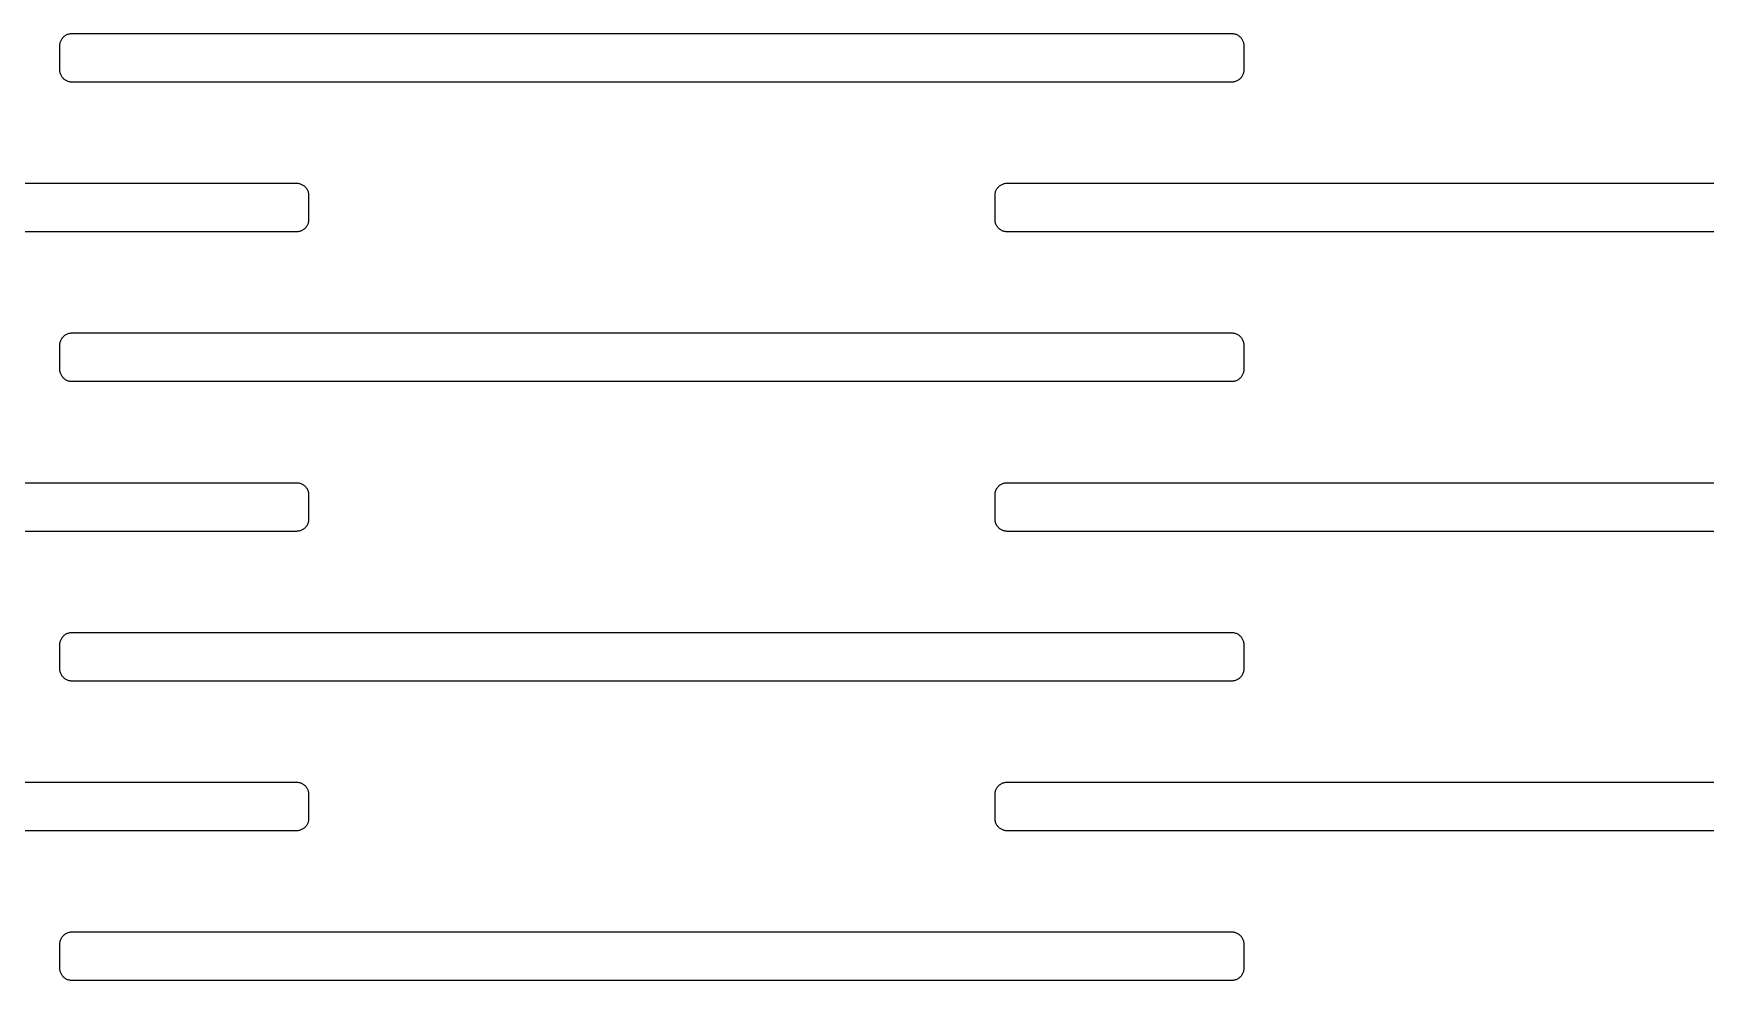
# Model space of a CAD drawing. Header units: metres. Extents: x -218 to 218, y -218 to 218.
# Drawn here: x 29.97 to 74.67, y -107.32 to -82.02 of the extents above; entities that cross this region are included whole.
import ezdxf

# ---------------------------------------------------------------- set-up
doc = ezdxf.new("R2010")
doc.units = ezdxf.units.M

msp = doc.modelspace()

# ---------------------------------------------------------------- linework, layer by layer
for p, q in [((30.688, -82.2664), (30.6937, -82.2468)), ((30.6937, -82.2468), (30.7006, -82.2276)), ((30.7006, -82.2276), (30.7087, -82.2088)), ((30.7087, -82.2088), (30.718, -82.1906)), ((30.718, -82.1906), (30.7284, -82.173)), ((30.7284, -82.173), (30.7399, -82.1562)), ((30.7399, -82.1562), (30.7524, -82.14)), ((30.7524, -82.14), (30.7659, -82.1247)), ((30.7659, -82.1247), (30.7803, -82.1103)), ((30.7803, -82.1103), (30.7956, -82.0968)), ((30.7956, -82.0968), (30.8118, -82.0843)), ((30.8118, -82.0843), (30.8286, -82.0728)), ((30.8286, -82.0728), (30.8462, -82.0624)), ((30.8462, -82.0624), (30.8644, -82.0531)), ((30.8644, -82.0531), (30.8831, -82.045)), ((30.8831, -82.045), (30.9024, -82.0381)), ((30.9024, -82.0381), (30.922, -82.0324)), ((30.922, -82.0324), (30.9419, -82.028)), ((30.9419, -82.028), (30.9621, -82.0248)), ((30.9621, -82.0248), (30.9824, -82.0228)), ((30.9824, -82.0228), (31.0028, -82.0222)), ((31.0028, -82.0222), (62.0028, -82.0222)), ((62.0028, -82.0222), (62.0232, -82.0228)), ((62.0232, -82.0228), (62.0435, -82.0248)), ((62.0435, -82.0248), (62.0637, -82.028)), ((62.0637, -82.028), (62.0836, -82.0324)), ((62.0836, -82.0324), (62.1032, -82.0381)), ((62.1032, -82.0381), (62.1224, -82.045)), ((62.1224, -82.045), (62.1412, -82.0531)), ((62.1412, -82.0531), (62.1594, -82.0624)), ((62.1594, -82.0624), (62.1769, -82.0728)), ((62.1769, -82.0728), (62.1938, -82.0843)), ((62.1938, -82.0843), (62.21, -82.0968)), ((62.21, -82.0968), (62.2253, -82.1103)), ((62.2253, -82.1103), (62.2397, -82.1247)), ((62.2397, -82.1247), (62.2532, -82.14)), ((62.2532, -82.14), (62.2657, -82.1562)), ((62.2657, -82.1562), (62.2772, -82.173)), ((62.2772, -82.173), (62.2876, -82.1906)), ((62.2876, -82.1906), (62.2969, -82.2088)), ((62.2969, -82.2088), (62.305, -82.2276)), ((62.305, -82.2276), (62.3119, -82.2468)), ((62.3119, -82.2468), (62.3176, -82.2664)), ((30.6778, -82.3472), (30.6784, -82.3268)), ((30.6778, -82.9972), (30.6778, -82.3472)), ((30.6784, -82.3268), (30.6804, -82.3065)), ((30.6804, -82.3065), (30.6835, -82.2863)), ((30.6835, -82.2863), (30.688, -82.2664)), ((62.3176, -82.2664), (62.322, -82.2863)), ((62.322, -82.2863), (62.3252, -82.3065)), ((62.3252, -82.3065), (62.3271, -82.3268)), ((62.3271, -82.3268), (62.3278, -82.3472)), ((62.3278, -82.3472), (62.3278, -82.9972)), ((30.6784, -83.0176), (30.6778, -82.9972)), ((30.6804, -83.0379), (30.6784, -83.0176)), ((30.6835, -83.0581), (30.6804, -83.0379)), ((30.688, -83.078), (30.6835, -83.0581)), ((30.6937, -83.0976), (30.688, -83.078)), ((30.7006, -83.1168), (30.6937, -83.0976)), ((30.7087, -83.1356), (30.7006, -83.1168)), ((30.718, -83.1538), (30.7087, -83.1356)), ((62.2969, -83.1356), (62.2876, -83.1538)), ((62.305, -83.1168), (62.2969, -83.1356)), ((62.3119, -83.0976), (62.305, -83.1168)), ((62.3176, -83.078), (62.3119, -83.0976)), ((62.322, -83.0581), (62.3176, -83.078)), ((62.3252, -83.0379), (62.322, -83.0581)), ((62.3271, -83.0176), (62.3252, -83.0379)), ((62.3278, -82.9972), (62.3271, -83.0176)), ((30.7284, -83.1713), (30.718, -83.1538)), ((30.7399, -83.1882), (30.7284, -83.1713)), ((30.7524, -83.2044), (30.7399, -83.1882)), ((30.7659, -83.2197), (30.7524, -83.2044)), ((30.7803, -83.2341), (30.7659, -83.2197)), ((30.7956, -83.2476), (30.7803, -83.2341)), ((30.8118, -83.2601), (30.7956, -83.2476)), ((30.8286, -83.2716), (30.8118, -83.2601)), ((30.8462, -83.282), (30.8286, -83.2716)), ((30.8644, -83.2913), (30.8462, -83.282)), ((30.8831, -83.2994), (30.8644, -83.2913)), ((30.9024, -83.3063), (30.8831, -83.2994)), ((30.922, -83.312), (30.9024, -83.3063)), ((30.9419, -83.3164), (30.922, -83.312)), ((30.9621, -83.3196), (30.9419, -83.3164)), ((30.9824, -83.3215), (30.9621, -83.3196)), ((31.0028, -83.3222), (30.9824, -83.3215)), ((62.0028, -83.3222), (31.0028, -83.3222)), ((62.0232, -83.3215), (62.0028, -83.3222)), ((62.0435, -83.3196), (62.0232, -83.3215)), ((62.0637, -83.3164), (62.0435, -83.3196)), ((62.0836, -83.312), (62.0637, -83.3164)), ((62.1032, -83.3063), (62.0836, -83.312)), ((62.1224, -83.2994), (62.1032, -83.3063)), ((62.1412, -83.2913), (62.1224, -83.2994)), ((62.1594, -83.282), (62.1412, -83.2913)), ((62.1769, -83.2716), (62.1594, -83.282)), ((62.1938, -83.2601), (62.1769, -83.2716)), ((62.21, -83.2476), (62.1938, -83.2601)), ((62.2253, -83.2341), (62.21, -83.2476)), ((62.2397, -83.2197), (62.2253, -83.2341)), ((62.2532, -83.2044), (62.2397, -83.2197)), ((62.2657, -83.1882), (62.2532, -83.2044)), ((62.2772, -83.1713), (62.2657, -83.1882)), ((62.2876, -83.1538), (62.2772, -83.1713)), ((6.00279, -86.0222), (37.0028, -86.0222)), ((37.0028, -86.0222), (37.0232, -86.0228)), ((37.0232, -86.0228), (37.0435, -86.0248)), ((37.0435, -86.0248), (37.0637, -86.028)), ((37.0637, -86.028), (37.0836, -86.0324)), ((37.0836, -86.0324), (37.1032, -86.0381)), ((37.1032, -86.0381), (37.1224, -86.045)), ((37.1224, -86.045), (37.1412, -86.0531)), ((37.1412, -86.0531), (37.1594, -86.0624)), ((37.1594, -86.0624), (37.1769, -86.0728)), ((37.1769, -86.0728), (37.1938, -86.0843)), ((37.1938, -86.0843), (37.21, -86.0968)), ((37.21, -86.0968), (37.2253, -86.1103)), ((37.2253, -86.1103), (37.2397, -86.1247)), ((37.2397, -86.1247), (37.2532, -86.14)), ((37.2532, -86.14), (37.2657, -86.1562)), ((37.2657, -86.1562), (37.2772, -86.173)), ((37.2772, -86.173), (37.2876, -86.1906)), ((37.2876, -86.1906), (37.2969, -86.2088)), ((37.2969, -86.2088), (37.305, -86.2276)), ((37.305, -86.2276), (37.3119, -86.2468)), ((37.3119, -86.2468), (37.3176, -86.2664)), ((37.3176, -86.2664), (37.322, -86.2863)), ((55.6835, -86.2863), (55.688, -86.2664)), ((55.688, -86.2664), (55.6937, -86.2468)), ((55.6937, -86.2468), (55.7006, -86.2276)), ((55.7006, -86.2276), (55.7087, -86.2088)), ((55.7087, -86.2088), (55.718, -86.1906)), ((55.718, -86.1906), (55.7284, -86.173)), ((55.7284, -86.173), (55.7399, -86.1562)), ((55.7399, -86.1562), (55.7524, -86.14)), ((55.7524, -86.14), (55.7659, -86.1247)), ((55.7659, -86.1247), (55.7803, -86.1103)), ((55.7803, -86.1103), (55.7956, -86.0968)), ((55.7956, -86.0968), (55.8118, -86.0843)), ((55.8118, -86.0843), (55.8286, -86.0728)), ((55.8286, -86.0728), (55.8462, -86.0624)), ((55.8462, -86.0624), (55.8644, -86.0531)), ((55.8644, -86.0531), (55.8831, -86.045)), ((55.8831, -86.045), (55.9024, -86.0381)), ((55.9024, -86.0381), (55.922, -86.0324)), ((55.922, -86.0324), (55.9419, -86.028)), ((55.9419, -86.028), (55.9621, -86.0248)), ((55.9621, -86.0248), (55.9824, -86.0228)), ((55.9824, -86.0228), (56.0028, -86.0222)), ((56.0028, -86.0222), (80.3653, -86.0222)), ((37.322, -86.2863), (37.3252, -86.3065)), ((37.3252, -86.3065), (37.3271, -86.3268)), ((37.3271, -86.3268), (37.3278, -86.3472)), ((37.3278, -86.3472), (37.3278, -86.9972)), ((55.6778, -86.3472), (55.6784, -86.3268)), ((55.6778, -86.9972), (55.6778, -86.3472)), ((55.6784, -86.3268), (55.6804, -86.3065)), ((55.6804, -86.3065), (55.6835, -86.2863)), ((37.2876, -87.1538), (37.2772, -87.1713)), ((37.2969, -87.1356), (37.2876, -87.1538)), ((37.305, -87.1168), (37.2969, -87.1356)), ((37.3119, -87.0976), (37.305, -87.1168)), ((37.3176, -87.078), (37.3119, -87.0976)), ((37.322, -87.0581), (37.3176, -87.078)), ((37.3252, -87.0379), (37.322, -87.0581)), ((37.3271, -87.0176), (37.3252, -87.0379)), ((37.3278, -86.9972), (37.3271, -87.0176)), ((55.6784, -87.0176), (55.6778, -86.9972)), ((55.6804, -87.0379), (55.6784, -87.0176)), ((55.6835, -87.0581), (55.6804, -87.0379)), ((55.688, -87.078), (55.6835, -87.0581)), ((55.6937, -87.0976), (55.688, -87.078)), ((55.7006, -87.1168), (55.6937, -87.0976)), ((55.7087, -87.1356), (55.7006, -87.1168)), ((55.718, -87.1538), (55.7087, -87.1356)), ((55.7284, -87.1713), (55.718, -87.1538)), ((37.0028, -87.3222), (6.00279, -87.3222)), ((37.0232, -87.3215), (37.0028, -87.3222)), ((37.0435, -87.3196), (37.0232, -87.3215)), ((37.0637, -87.3164), (37.0435, -87.3196)), ((37.0836, -87.312), (37.0637, -87.3164)), ((37.1032, -87.3063), (37.0836, -87.312)), ((37.1224, -87.2994), (37.1032, -87.3063)), ((37.1412, -87.2913), (37.1224, -87.2994)), ((37.1594, -87.282), (37.1412, -87.2913)), ((37.1769, -87.2716), (37.1594, -87.282)), ((37.1938, -87.2601), (37.1769, -87.2716)), ((37.21, -87.2476), (37.1938, -87.2601)), ((37.2253, -87.2341), (37.21, -87.2476)), ((37.2397, -87.2197), (37.2253, -87.2341)), ((37.2532, -87.2044), (37.2397, -87.2197)), ((37.2657, -87.1882), (37.2532, -87.2044)), ((37.2772, -87.1713), (37.2657, -87.1882)), ((55.7399, -87.1882), (55.7284, -87.1713)), ((55.7524, -87.2044), (55.7399, -87.1882)), ((55.7659, -87.2197), (55.7524, -87.2044)), ((55.7803, -87.2341), (55.7659, -87.2197)), ((55.7956, -87.2476), (55.7803, -87.2341)), ((55.8118, -87.2601), (55.7956, -87.2476)), ((55.8286, -87.2716), (55.8118, -87.2601)), ((55.8462, -87.282), (55.8286, -87.2716)), ((55.8644, -87.2913), (55.8462, -87.282)), ((55.8831, -87.2994), (55.8644, -87.2913)), ((55.9024, -87.3063), (55.8831, -87.2994)), ((55.922, -87.312), (55.9024, -87.3063)), ((55.9419, -87.3164), (55.922, -87.312)), ((55.9621, -87.3196), (55.9419, -87.3164)), ((55.9824, -87.3215), (55.9621, -87.3196)), ((56.0028, -87.3222), (55.9824, -87.3215)), ((81.6653, -87.3222), (56.0028, -87.3222)), ((30.6804, -90.3065), (30.6835, -90.2863)), ((30.6835, -90.2863), (30.688, -90.2664)), ((30.688, -90.2664), (30.6937, -90.2468)), ((30.6937, -90.2468), (30.7006, -90.2276)), ((30.7006, -90.2276), (30.7087, -90.2088)), ((30.7087, -90.2088), (30.718, -90.1906)), ((30.718, -90.1906), (30.7284, -90.173)), ((30.7284, -90.173), (30.7399, -90.1562)), ((30.7399, -90.1562), (30.7524, -90.14)), ((30.7524, -90.14), (30.7659, -90.1247)), ((30.7659, -90.1247), (30.7803, -90.1103)), ((30.7803, -90.1103), (30.7956, -90.0968)), ((30.7956, -90.0968), (30.8118, -90.0843)), ((30.8118, -90.0843), (30.8286, -90.0728)), ((30.8286, -90.0728), (30.8462, -90.0624)), ((30.8462, -90.0624), (30.8644, -90.0531)), ((30.8644, -90.0531), (30.8831, -90.045)), ((30.8831, -90.045), (30.9024, -90.0381)), ((30.9024, -90.0381), (30.922, -90.0324)), ((30.922, -90.0324), (30.9419, -90.028)), ((30.9419, -90.028), (30.9621, -90.0248)), ((30.9621, -90.0248), (30.9824, -90.0228)), ((30.9824, -90.0228), (31.0028, -90.0222)), ((31.0028, -90.0222), (62.0028, -90.0222)), ((62.0028, -90.0222), (62.0232, -90.0228)), ((62.0232, -90.0228), (62.0435, -90.0248)), ((62.0435, -90.0248), (62.0637, -90.028)), ((62.0637, -90.028), (62.0836, -90.0324)), ((62.0836, -90.0324), (62.1032, -90.0381)), ((62.1032, -90.0381), (62.1224, -90.045)), ((62.1224, -90.045), (62.1412, -90.0531)), ((62.1412, -90.0531), (62.1594, -90.0624)), ((62.1594, -90.0624), (62.1769, -90.0728)), ((62.1769, -90.0728), (62.1938, -90.0843)), ((62.1938, -90.0843), (62.21, -90.0968)), ((62.21, -90.0968), (62.2253, -90.1103)), ((62.2253, -90.1103), (62.2397, -90.1247)), ((62.2397, -90.1247), (62.2532, -90.14)), ((62.2532, -90.14), (62.2657, -90.1562)), ((62.2657, -90.1562), (62.2772, -90.173)), ((62.2772, -90.173), (62.2876, -90.1906)), ((62.2876, -90.1906), (62.2969, -90.2088)), ((62.2969, -90.2088), (62.305, -90.2276)), ((62.305, -90.2276), (62.3119, -90.2468)), ((62.3119, -90.2468), (62.3176, -90.2664)), ((62.3176, -90.2664), (62.322, -90.2863)), ((62.322, -90.2863), (62.3252, -90.3065)), ((30.6778, -90.3472), (30.6784, -90.3268)), ((30.6778, -90.9972), (30.6778, -90.3472)), ((30.6784, -90.3268), (30.6804, -90.3065)), ((62.3252, -90.3065), (62.3271, -90.3268)), ((62.3271, -90.3268), (62.3278, -90.3472)), ((62.3278, -90.3472), (62.3278, -90.9972)), ((30.6784, -91.0176), (30.6778, -90.9972)), ((30.6804, -91.0379), (30.6784, -91.0176)), ((30.6835, -91.0581), (30.6804, -91.0379)), ((30.688, -91.078), (30.6835, -91.0581)), ((30.6937, -91.0976), (30.688, -91.078)), ((30.7006, -91.1168), (30.6937, -91.0976)), ((30.7087, -91.1356), (30.7006, -91.1168)), ((30.718, -91.1538), (30.7087, -91.1356)), ((30.7284, -91.1713), (30.718, -91.1538)), ((30.7399, -91.1882), (30.7284, -91.1713)), ((30.7524, -91.2044), (30.7399, -91.1882)), ((62.2657, -91.1882), (62.2532, -91.2044)), ((62.2772, -91.1713), (62.2657, -91.1882)), ((62.2876, -91.1538), (62.2772, -91.1713)), ((62.2969, -91.1356), (62.2876, -91.1538)), ((62.305, -91.1168), (62.2969, -91.1356)), ((62.3119, -91.0976), (62.305, -91.1168)), ((62.3176, -91.078), (62.3119, -91.0976)), ((62.322, -91.0581), (62.3176, -91.078)), ((62.3252, -91.0379), (62.322, -91.0581)), ((62.3271, -91.0176), (62.3252, -91.0379)), ((62.3278, -90.9972), (62.3271, -91.0176)), ((30.7659, -91.2197), (30.7524, -91.2044)), ((30.7803, -91.2341), (30.7659, -91.2197)), ((30.7956, -91.2476), (30.7803, -91.2341)), ((30.8118, -91.2601), (30.7956, -91.2476)), ((30.8286, -91.2716), (30.8118, -91.2601)), ((30.8462, -91.282), (30.8286, -91.2716)), ((30.8644, -91.2913), (30.8462, -91.282)), ((30.8831, -91.2994), (30.8644, -91.2913)), ((30.9024, -91.3063), (30.8831, -91.2994)), ((30.922, -91.312), (30.9024, -91.3063)), ((30.9419, -91.3164), (30.922, -91.312)), ((30.9621, -91.3196), (30.9419, -91.3164)), ((30.9824, -91.3215), (30.9621, -91.3196)), ((31.0028, -91.3222), (30.9824, -91.3215)), ((62.0028, -91.3222), (31.0028, -91.3222)), ((62.0232, -91.3215), (62.0028, -91.3222)), ((62.0435, -91.3196), (62.0232, -91.3215)), ((62.0637, -91.3164), (62.0435, -91.3196)), ((62.0836, -91.312), (62.0637, -91.3164)), ((62.1032, -91.3063), (62.0836, -91.312)), ((62.1224, -91.2994), (62.1032, -91.3063)), ((62.1412, -91.2913), (62.1224, -91.2994)), ((62.1594, -91.282), (62.1412, -91.2913)), ((62.1769, -91.2716), (62.1594, -91.282)), ((62.1938, -91.2601), (62.1769, -91.2716)), ((62.21, -91.2476), (62.1938, -91.2601)), ((62.2253, -91.2341), (62.21, -91.2476)), ((62.2397, -91.2197), (62.2253, -91.2341)), ((62.2532, -91.2044), (62.2397, -91.2197)), ((6.00279, -94.0222), (37.0028, -94.0222)), ((37.0028, -94.0222), (37.0232, -94.0228)), ((37.0232, -94.0228), (37.0435, -94.0248)), ((37.0435, -94.0248), (37.0637, -94.028)), ((37.0637, -94.028), (37.0836, -94.0324)), ((37.0836, -94.0324), (37.1032, -94.0381)), ((37.1032, -94.0381), (37.1224, -94.045)), ((37.1224, -94.045), (37.1412, -94.0531)), ((37.1412, -94.0531), (37.1594, -94.0624)), ((37.1594, -94.0624), (37.1769, -94.0728)), ((37.1769, -94.0728), (37.1938, -94.0843)), ((37.1938, -94.0843), (37.21, -94.0968)), ((37.21, -94.0968), (37.2253, -94.1103)), ((37.2253, -94.1103), (37.2397, -94.1247)), ((37.2397, -94.1247), (37.2532, -94.14)), ((37.2532, -94.14), (37.2657, -94.1562)), ((37.2657, -94.1562), (37.2772, -94.173)), ((37.2772, -94.173), (37.2876, -94.1906)), ((37.2876, -94.1906), (37.2969, -94.2088)), ((37.2969, -94.2088), (37.305, -94.2276)), ((37.305, -94.2276), (37.3119, -94.2468)), ((37.3119, -94.2468), (37.3176, -94.2664)), ((37.3176, -94.2664), (37.322, -94.2863)), ((37.322, -94.2863), (37.3252, -94.3065)), ((37.3252, -94.3065), (37.3271, -94.3268)), ((55.6784, -94.3268), (55.6804, -94.3065)), ((55.6804, -94.3065), (55.6835, -94.2863)), ((55.6835, -94.2863), (55.688, -94.2664)), ((55.688, -94.2664), (55.6937, -94.2468)), ((55.6937, -94.2468), (55.7006, -94.2276)), ((55.7006, -94.2276), (55.7087, -94.2088)), ((55.7087, -94.2088), (55.718, -94.1906)), ((55.718, -94.1906), (55.7284, -94.173)), ((55.7284, -94.173), (55.7399, -94.1562)), ((55.7399, -94.1562), (55.7524, -94.14)), ((55.7524, -94.14), (55.7659, -94.1247)), ((55.7659, -94.1247), (55.7803, -94.1103)), ((55.7803, -94.1103), (55.7956, -94.0968)), ((55.7956, -94.0968), (55.8118, -94.0843)), ((55.8118, -94.0843), (55.8286, -94.0728)), ((55.8286, -94.0728), (55.8462, -94.0624)), ((55.8462, -94.0624), (55.8644, -94.0531)), ((55.8644, -94.0531), (55.8831, -94.045)), ((55.8831, -94.045), (55.9024, -94.0381)), ((55.9024, -94.0381), (55.922, -94.0324)), ((55.922, -94.0324), (55.9419, -94.028)), ((55.9419, -94.028), (55.9621, -94.0248)), ((55.9621, -94.0248), (55.9824, -94.0228)), ((55.9824, -94.0228), (56.0028, -94.0222)), ((56.0028, -94.0222), (87.0028, -94.0222)), ((37.3271, -94.3268), (37.3278, -94.3472)), ((37.3278, -94.3472), (37.3278, -94.9972)), ((55.6778, -94.3472), (55.6784, -94.3268)), ((55.6778, -94.9972), (55.6778, -94.3472)), ((37.2532, -95.2044), (37.2397, -95.2197)), ((37.2657, -95.1882), (37.2532, -95.2044)), ((37.2772, -95.1713), (37.2657, -95.1882)), ((37.2876, -95.1538), (37.2772, -95.1713)), ((37.2969, -95.1356), (37.2876, -95.1538)), ((37.305, -95.1168), (37.2969, -95.1356)), ((37.3119, -95.0976), (37.305, -95.1168)), ((37.3176, -95.078), (37.3119, -95.0976)), ((37.322, -95.0581), (37.3176, -95.078)), ((37.3252, -95.0379), (37.322, -95.0581)), ((37.3271, -95.0176), (37.3252, -95.0379)), ((37.3278, -94.9972), (37.3271, -95.0176)), ((55.6784, -95.0176), (55.6778, -94.9972)), ((55.6804, -95.0379), (55.6784, -95.0176)), ((55.6835, -95.0581), (55.6804, -95.0379)), ((55.688, -95.078), (55.6835, -95.0581)), ((55.6937, -95.0976), (55.688, -95.078)), ((55.7006, -95.1168), (55.6937, -95.0976)), ((55.7087, -95.1356), (55.7006, -95.1168)), ((55.718, -95.1538), (55.7087, -95.1356)), ((55.7284, -95.1713), (55.718, -95.1538)), ((55.7399, -95.1882), (55.7284, -95.1713)), ((55.7524, -95.2044), (55.7399, -95.1882)), ((55.7659, -95.2197), (55.7524, -95.2044)), ((37.0028, -95.3222), (6.00279, -95.3222)), ((37.0232, -95.3215), (37.0028, -95.3222)), ((37.0435, -95.3196), (37.0232, -95.3215)), ((37.0637, -95.3164), (37.0435, -95.3196)), ((37.0836, -95.312), (37.0637, -95.3164)), ((37.1032, -95.3063), (37.0836, -95.312)), ((37.1224, -95.2994), (37.1032, -95.3063)), ((37.1412, -95.2913), (37.1224, -95.2994)), ((37.1594, -95.282), (37.1412, -95.2913)), ((37.1769, -95.2716), (37.1594, -95.282)), ((37.1938, -95.2601), (37.1769, -95.2716)), ((37.21, -95.2476), (37.1938, -95.2601)), ((37.2253, -95.2341), (37.21, -95.2476)), ((37.2397, -95.2197), (37.2253, -95.2341)), ((55.7803, -95.2341), (55.7659, -95.2197)), ((55.7956, -95.2476), (55.7803, -95.2341)), ((55.8118, -95.2601), (55.7956, -95.2476)), ((55.8286, -95.2716), (55.8118, -95.2601)), ((55.8462, -95.282), (55.8286, -95.2716)), ((55.8644, -95.2913), (55.8462, -95.282)), ((55.8831, -95.2994), (55.8644, -95.2913)), ((55.9024, -95.3063), (55.8831, -95.2994)), ((55.922, -95.312), (55.9024, -95.3063)), ((55.9419, -95.3164), (55.922, -95.312)), ((55.9621, -95.3196), (55.9419, -95.3164)), ((55.9824, -95.3215), (55.9621, -95.3196)), ((56.0028, -95.3222), (55.9824, -95.3215)), ((87.0028, -95.3222), (56.0028, -95.3222)), ((30.6778, -98.3472), (30.6784, -98.3268)), ((30.6784, -98.3268), (30.6804, -98.3065)), ((30.6804, -98.3065), (30.6835, -98.2863)), ((30.6835, -98.2863), (30.688, -98.2664)), ((30.688, -98.2664), (30.6937, -98.2468)), ((30.6937, -98.2468), (30.7006, -98.2276)), ((30.7006, -98.2276), (30.7087, -98.2088)), ((30.7087, -98.2088), (30.718, -98.1906)), ((30.718, -98.1906), (30.7284, -98.173)), ((30.7284, -98.173), (30.7399, -98.1562)), ((30.7399, -98.1562), (30.7524, -98.14)), ((30.7524, -98.14), (30.7659, -98.1247)), ((30.7659, -98.1247), (30.7803, -98.1103)), ((30.7803, -98.1103), (30.7956, -98.0968)), ((30.7956, -98.0968), (30.8118, -98.0843)), ((30.8118, -98.0843), (30.8286, -98.0728)), ((30.8286, -98.0728), (30.8462, -98.0624)), ((30.8462, -98.0624), (30.8644, -98.0531)), ((30.8644, -98.0531), (30.8831, -98.045)), ((30.8831, -98.045), (30.9024, -98.0381)), ((30.9024, -98.0381), (30.922, -98.0324)), ((30.922, -98.0324), (30.9419, -98.028)), ((30.9419, -98.028), (30.9621, -98.0248)), ((30.9621, -98.0248), (30.9824, -98.0228)), ((30.9824, -98.0228), (31.0028, -98.0222)), ((31.0028, -98.0222), (62.0028, -98.0222)), ((62.0028, -98.0222), (62.0232, -98.0228)), ((62.0232, -98.0228), (62.0435, -98.0248)), ((62.0435, -98.0248), (62.0637, -98.028)), ((62.0637, -98.028), (62.0836, -98.0324)), ((62.0836, -98.0324), (62.1032, -98.0381)), ((62.1032, -98.0381), (62.1224, -98.045)), ((62.1224, -98.045), (62.1412, -98.0531)), ((62.1412, -98.0531), (62.1594, -98.0624)), ((62.1594, -98.0624), (62.1769, -98.0728)), ((62.1769, -98.0728), (62.1938, -98.0843)), ((62.1938, -98.0843), (62.21, -98.0968)), ((62.21, -98.0968), (62.2253, -98.1103)), ((62.2253, -98.1103), (62.2397, -98.1247)), ((62.2397, -98.1247), (62.2532, -98.14)), ((62.2532, -98.14), (62.2657, -98.1562)), ((62.2657, -98.1562), (62.2772, -98.173)), ((62.2772, -98.173), (62.2876, -98.1906)), ((62.2876, -98.1906), (62.2969, -98.2088)), ((62.2969, -98.2088), (62.305, -98.2276)), ((62.305, -98.2276), (62.3119, -98.2468)), ((62.3119, -98.2468), (62.3176, -98.2664)), ((62.3176, -98.2664), (62.322, -98.2863)), ((62.322, -98.2863), (62.3252, -98.3065)), ((62.3252, -98.3065), (62.3271, -98.3268)), ((62.3271, -98.3268), (62.3278, -98.3472)), ((30.6778, -98.9972), (30.6778, -98.3472)), ((62.3278, -98.3472), (62.3278, -98.9972)), ((30.6784, -99.0176), (30.6778, -98.9972)), ((30.6804, -99.0379), (30.6784, -99.0176)), ((30.6835, -99.0581), (30.6804, -99.0379)), ((30.688, -99.078), (30.6835, -99.0581)), ((30.6937, -99.0976), (30.688, -99.078)), ((30.7006, -99.1168), (30.6937, -99.0976)), ((30.7087, -99.1356), (30.7006, -99.1168)), ((30.718, -99.1538), (30.7087, -99.1356)), ((30.7284, -99.1713), (30.718, -99.1538)), ((30.7399, -99.1882), (30.7284, -99.1713)), ((30.7524, -99.2044), (30.7399, -99.1882)), ((30.7659, -99.2197), (30.7524, -99.2044)), ((30.7803, -99.2341), (30.7659, -99.2197)), ((30.7956, -99.2476), (30.7803, -99.2341)), ((62.2253, -99.2341), (62.21, -99.2476)), ((62.2397, -99.2197), (62.2253, -99.2341)), ((62.2532, -99.2044), (62.2397, -99.2197)), ((62.2657, -99.1882), (62.2532, -99.2044)), ((62.2772, -99.1713), (62.2657, -99.1882)), ((62.2876, -99.1538), (62.2772, -99.1713)), ((62.2969, -99.1356), (62.2876, -99.1538)), ((62.305, -99.1168), (62.2969, -99.1356)), ((62.3119, -99.0976), (62.305, -99.1168)), ((62.3176, -99.078), (62.3119, -99.0976)), ((62.322, -99.0581), (62.3176, -99.078)), ((62.3252, -99.0379), (62.322, -99.0581)), ((62.3271, -99.0176), (62.3252, -99.0379)), ((62.3278, -98.9972), (62.3271, -99.0176)), ((30.8118, -99.2601), (30.7956, -99.2476)), ((30.8286, -99.2716), (30.8118, -99.2601)), ((30.8462, -99.282), (30.8286, -99.2716)), ((30.8644, -99.2913), (30.8462, -99.282)), ((30.8831, -99.2994), (30.8644, -99.2913)), ((30.9024, -99.3063), (30.8831, -99.2994)), ((30.922, -99.312), (30.9024, -99.3063)), ((30.9419, -99.3164), (30.922, -99.312)), ((30.9621, -99.3196), (30.9419, -99.3164)), ((30.9824, -99.3215), (30.9621, -99.3196)), ((31.0028, -99.3222), (30.9824, -99.3215)), ((62.0028, -99.3222), (31.0028, -99.3222)), ((62.0232, -99.3215), (62.0028, -99.3222)), ((62.0435, -99.3196), (62.0232, -99.3215)), ((62.0637, -99.3164), (62.0435, -99.3196)), ((62.0836, -99.312), (62.0637, -99.3164)), ((62.1032, -99.3063), (62.0836, -99.312)), ((62.1224, -99.2994), (62.1032, -99.3063)), ((62.1412, -99.2913), (62.1224, -99.2994)), ((62.1594, -99.282), (62.1412, -99.2913)), ((62.1769, -99.2716), (62.1594, -99.282)), ((62.1938, -99.2601), (62.1769, -99.2716)), ((62.21, -99.2476), (62.1938, -99.2601)), ((6.00279, -102.022), (37.0028, -102.022)), ((37.0028, -102.022), (37.0232, -102.023)), ((37.0232, -102.023), (37.0435, -102.025)), ((37.0435, -102.025), (37.0637, -102.028)), ((37.0637, -102.028), (37.0836, -102.032)), ((37.0836, -102.032), (37.1032, -102.038)), ((37.1032, -102.038), (37.1224, -102.045)), ((37.1224, -102.045), (37.1412, -102.053)), ((37.1412, -102.053), (37.1594, -102.062)), ((37.1594, -102.062), (37.1769, -102.073)), ((37.1769, -102.073), (37.1938, -102.084)), ((37.1938, -102.084), (37.21, -102.097)), ((37.21, -102.097), (37.2253, -102.11)), ((37.2253, -102.11), (37.2397, -102.125)), ((37.2397, -102.125), (37.2532, -102.14)), ((37.2532, -102.14), (37.2657, -102.156)), ((37.2657, -102.156), (37.2772, -102.173)), ((37.2772, -102.173), (37.2876, -102.191)), ((37.2876, -102.191), (37.2969, -102.209)), ((37.2969, -102.209), (37.305, -102.228)), ((37.305, -102.228), (37.3119, -102.247)), ((37.3119, -102.247), (37.3176, -102.266)), ((37.3176, -102.266), (37.322, -102.286)), ((37.322, -102.286), (37.3252, -102.306)), ((37.3252, -102.306), (37.3271, -102.327)), ((37.3271, -102.327), (37.3278, -102.347)), ((37.3278, -102.347), (37.3278, -102.997)), ((55.6778, -102.347), (55.6784, -102.327)), ((55.6778, -102.997), (55.6778, -102.347)), ((55.6784, -102.327), (55.6804, -102.306)), ((55.6804, -102.306), (55.6835, -102.286)), ((55.6835, -102.286), (55.688, -102.266)), ((55.688, -102.266), (55.6937, -102.247)), ((55.6937, -102.247), (55.7006, -102.228)), ((55.7006, -102.228), (55.7087, -102.209)), ((55.7087, -102.209), (55.718, -102.191)), ((55.718, -102.191), (55.7284, -102.173)), ((55.7284, -102.173), (55.7399, -102.156)), ((55.7399, -102.156), (55.7524, -102.14)), ((55.7524, -102.14), (55.7659, -102.125)), ((55.7659, -102.125), (55.7803, -102.11)), ((55.7803, -102.11), (55.7956, -102.097)), ((55.7956, -102.097), (55.8118, -102.084)), ((55.8118, -102.084), (55.8286, -102.073)), ((55.8286, -102.073), (55.8462, -102.062)), ((55.8462, -102.062), (55.8644, -102.053)), ((55.8644, -102.053), (55.8831, -102.045)), ((55.8831, -102.045), (55.9024, -102.038)), ((55.9024, -102.038), (55.922, -102.032)), ((55.922, -102.032), (55.9419, -102.028)), ((55.9419, -102.028), (55.9621, -102.025)), ((55.9621, -102.025), (55.9824, -102.023)), ((55.9824, -102.023), (56.0028, -102.022)), ((56.0028, -102.022), (87.0028, -102.022)), ((37.21, -103.248), (37.1938, -103.26)), ((37.2253, -103.234), (37.21, -103.248)), ((37.2397, -103.22), (37.2253, -103.234)), ((37.2532, -103.204), (37.2397, -103.22)), ((37.2657, -103.188), (37.2532, -103.204)), ((37.2772, -103.171), (37.2657, -103.188)), ((37.2876, -103.154), (37.2772, -103.171)), ((37.2969, -103.136), (37.2876, -103.154)), ((37.305, -103.117), (37.2969, -103.136)), ((37.3119, -103.098), (37.305, -103.117)), ((37.3176, -103.078), (37.3119, -103.098)), ((37.322, -103.058), (37.3176, -103.078)), ((37.3252, -103.038), (37.322, -103.058)), ((37.3271, -103.018), (37.3252, -103.038)), ((37.3278, -102.997), (37.3271, -103.018)), ((55.6784, -103.018), (55.6778, -102.997)), ((55.6804, -103.038), (55.6784, -103.018)), ((55.6835, -103.058), (55.6804, -103.038)), ((55.688, -103.078), (55.6835, -103.058)), ((55.6937, -103.098), (55.688, -103.078)), ((55.7006, -103.117), (55.6937, -103.098)), ((55.7087, -103.136), (55.7006, -103.117)), ((55.718, -103.154), (55.7087, -103.136)), ((55.7284, -103.171), (55.718, -103.154)), ((55.7399, -103.188), (55.7284, -103.171)), ((55.7524, -103.204), (55.7399, -103.188)), ((55.7659, -103.22), (55.7524, -103.204)), ((55.7803, -103.234), (55.7659, -103.22)), ((55.7956, -103.248), (55.7803, -103.234)), ((55.8118, -103.26), (55.7956, -103.248)), ((37.0028, -103.322), (6.00279, -103.322)), ((37.0232, -103.322), (37.0028, -103.322)), ((37.0435, -103.32), (37.0232, -103.322)), ((37.0637, -103.316), (37.0435, -103.32)), ((37.0836, -103.312), (37.0637, -103.316)), ((37.1032, -103.306), (37.0836, -103.312)), ((37.1224, -103.299), (37.1032, -103.306)), ((37.1412, -103.291), (37.1224, -103.299)), ((37.1594, -103.282), (37.1412, -103.291)), ((37.1769, -103.272), (37.1594, -103.282)), ((37.1938, -103.26), (37.1769, -103.272)), ((55.8286, -103.272), (55.8118, -103.26)), ((55.8462, -103.282), (55.8286, -103.272)), ((55.8644, -103.291), (55.8462, -103.282)), ((55.8831, -103.299), (55.8644, -103.291)), ((55.9024, -103.306), (55.8831, -103.299)), ((55.922, -103.312), (55.9024, -103.306)), ((55.9419, -103.316), (55.922, -103.312)), ((55.9621, -103.32), (55.9419, -103.316)), ((55.9824, -103.322), (55.9621, -103.32)), ((56.0028, -103.322), (55.9824, -103.322)), ((87.0028, -103.322), (56.0028, -103.322)), ((30.6778, -106.347), (30.6784, -106.327)), ((30.6778, -106.997), (30.6778, -106.347)), ((30.6784, -106.327), (30.6804, -106.306)), ((30.6804, -106.306), (30.6835, -106.286)), ((30.6835, -106.286), (30.688, -106.266)), ((30.688, -106.266), (30.6937, -106.247)), ((30.6937, -106.247), (30.7006, -106.228)), ((30.7006, -106.228), (30.7087, -106.209)), ((30.7087, -106.209), (30.718, -106.191)), ((30.718, -106.191), (30.7284, -106.173)), ((30.7284, -106.173), (30.7399, -106.156)), ((30.7399, -106.156), (30.7524, -106.14)), ((30.7524, -106.14), (30.7659, -106.125)), ((30.7659, -106.125), (30.7803, -106.11)), ((30.7803, -106.11), (30.7956, -106.097)), ((30.7956, -106.097), (30.8118, -106.084)), ((30.8118, -106.084), (30.8286, -106.073)), ((30.8286, -106.073), (30.8462, -106.062)), ((30.8462, -106.062), (30.8644, -106.053)), ((30.8644, -106.053), (30.8831, -106.045)), ((30.8831, -106.045), (30.9024, -106.038)), ((30.9024, -106.038), (30.922, -106.032)), ((30.922, -106.032), (30.9419, -106.028)), ((30.9419, -106.028), (30.9621, -106.025)), ((30.9621, -106.025), (30.9824, -106.023)), ((30.9824, -106.023), (31.0028, -106.022)), ((31.0028, -106.022), (62.0028, -106.022)), ((62.0028, -106.022), (62.0232, -106.023)), ((62.0232, -106.023), (62.0435, -106.025)), ((62.0435, -106.025), (62.0637, -106.028)), ((62.0637, -106.028), (62.0836, -106.032)), ((62.0836, -106.032), (62.1032, -106.038)), ((62.1032, -106.038), (62.1224, -106.045)), ((62.1224, -106.045), (62.1412, -106.053)), ((62.1412, -106.053), (62.1594, -106.062)), ((62.1594, -106.062), (62.1769, -106.073)), ((62.1769, -106.073), (62.1938, -106.084)), ((62.1938, -106.084), (62.21, -106.097)), ((62.21, -106.097), (62.2253, -106.11)), ((62.2253, -106.11), (62.2397, -106.125)), ((62.2397, -106.125), (62.2532, -106.14)), ((62.2532, -106.14), (62.2657, -106.156)), ((62.2657, -106.156), (62.2772, -106.173)), ((62.2772, -106.173), (62.2876, -106.191)), ((62.2876, -106.191), (62.2969, -106.209)), ((62.2969, -106.209), (62.305, -106.228)), ((62.305, -106.228), (62.3119, -106.247)), ((62.3119, -106.247), (62.3176, -106.266)), ((62.3176, -106.266), (62.322, -106.286)), ((62.322, -106.286), (62.3252, -106.306)), ((62.3252, -106.306), (62.3271, -106.327)), ((62.3271, -106.327), (62.3278, -106.347)), ((62.3278, -106.347), (62.3278, -106.997)), ((30.6784, -107.018), (30.6778, -106.997)), ((30.6804, -107.038), (30.6784, -107.018)), ((30.6835, -107.058), (30.6804, -107.038)), ((30.688, -107.078), (30.6835, -107.058)), ((30.6937, -107.098), (30.688, -107.078)), ((30.7006, -107.117), (30.6937, -107.098)), ((30.7087, -107.136), (30.7006, -107.117)), ((30.718, -107.154), (30.7087, -107.136)), ((30.7284, -107.171), (30.718, -107.154)), ((30.7399, -107.188), (30.7284, -107.171)), ((30.7524, -107.204), (30.7399, -107.188)), ((30.7659, -107.22), (30.7524, -107.204)), ((30.7803, -107.234), (30.7659, -107.22)), ((30.7956, -107.248), (30.7803, -107.234)), ((30.8118, -107.26), (30.7956, -107.248)), ((30.8286, -107.272), (30.8118, -107.26)), ((30.8462, -107.282), (30.8286, -107.272)), ((30.8644, -107.291), (30.8462, -107.282)), ((62.1594, -107.282), (62.1412, -107.291)), ((62.1769, -107.272), (62.1594, -107.282)), ((62.1938, -107.26), (62.1769, -107.272)), ((62.21, -107.248), (62.1938, -107.26)), ((62.2253, -107.234), (62.21, -107.248)), ((62.2397, -107.22), (62.2253, -107.234)), ((62.2532, -107.204), (62.2397, -107.22)), ((62.2657, -107.188), (62.2532, -107.204)), ((62.2772, -107.171), (62.2657, -107.188)), ((62.2876, -107.154), (62.2772, -107.171)), ((62.2969, -107.136), (62.2876, -107.154)), ((62.305, -107.117), (62.2969, -107.136)), ((62.3119, -107.098), (62.305, -107.117)), ((62.3176, -107.078), (62.3119, -107.098)), ((62.322, -107.058), (62.3176, -107.078)), ((62.3252, -107.038), (62.322, -107.058)), ((62.3271, -107.018), (62.3252, -107.038)), ((62.3278, -106.997), (62.3271, -107.018)), ((30.8831, -107.299), (30.8644, -107.291)), ((30.9024, -107.306), (30.8831, -107.299)), ((30.922, -107.312), (30.9024, -107.306)), ((30.9419, -107.316), (30.922, -107.312)), ((30.9621, -107.32), (30.9419, -107.316)), ((30.9824, -107.322), (30.9621, -107.32)), ((31.0028, -107.322), (30.9824, -107.322)), ((62.0028, -107.322), (31.0028, -107.322)), ((62.0232, -107.322), (62.0028, -107.322)), ((62.0435, -107.32), (62.0232, -107.322)), ((62.0637, -107.316), (62.0435, -107.32)), ((62.0836, -107.312), (62.0637, -107.316)), ((62.1032, -107.306), (62.0836, -107.312)), ((62.1224, -107.299), (62.1032, -107.306)), ((62.1412, -107.291), (62.1224, -107.299))]:
    msp.add_line(p, q)

doc.saveas('drawing.dxf')
